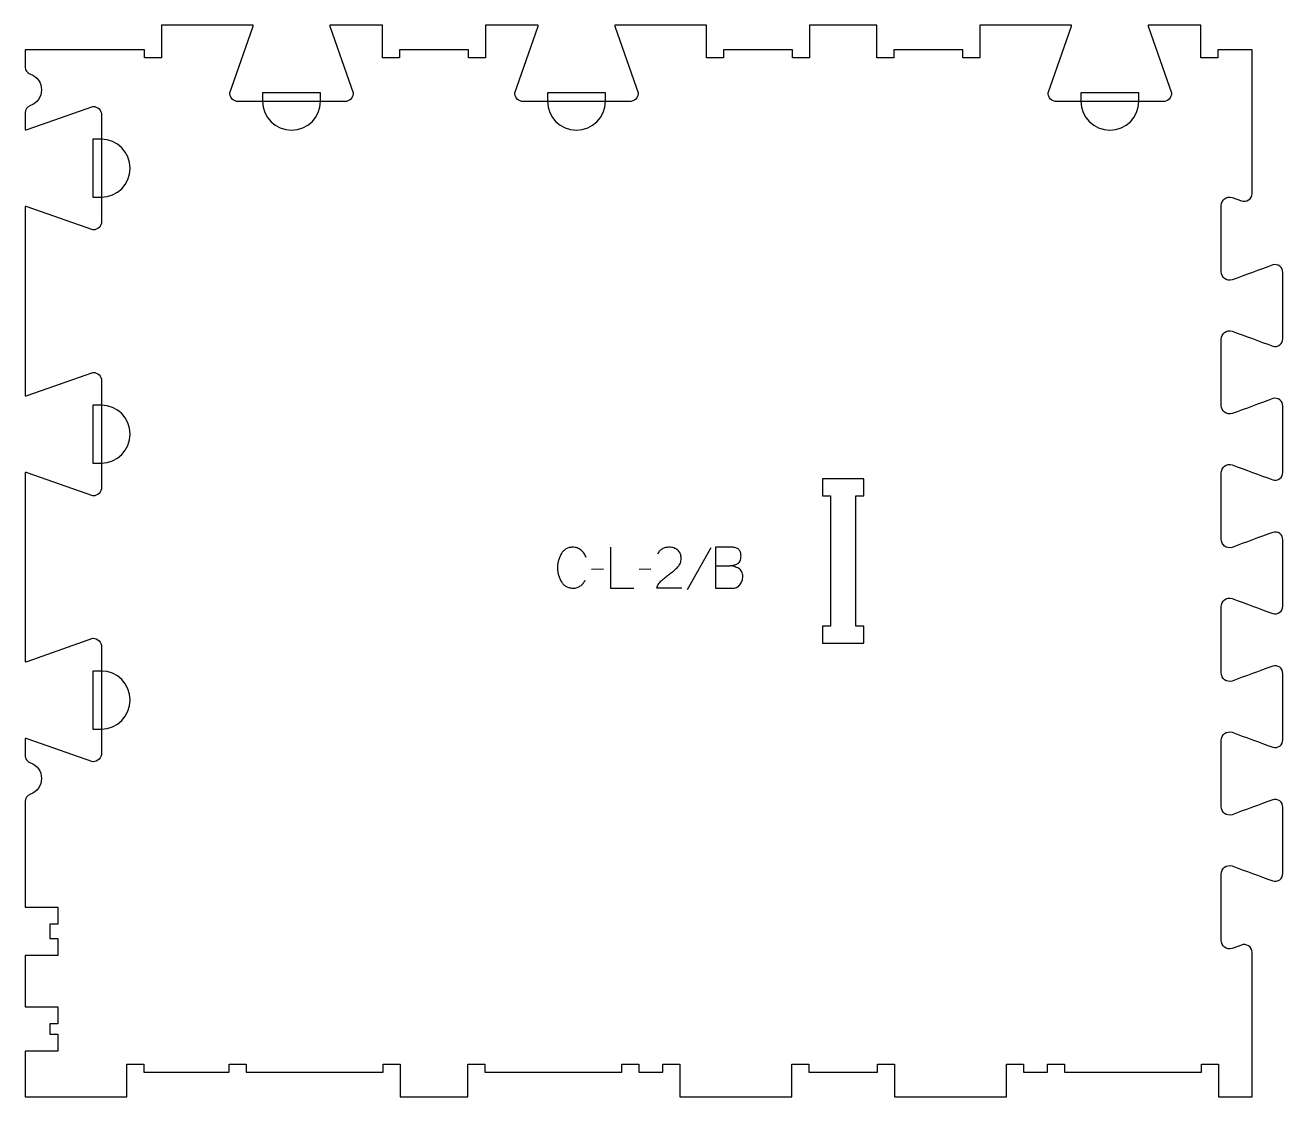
# Model space of a CAD drawing. Extents: x 0 to 922, y 0 to 786.
import ezdxf

# ---------------------------------------------------------------- set-up
doc = ezdxf.new("R2010")
doc.units = 0
for name, color, linetype in [('1_ANYTOOL_1MMDEEP_LABELS_S', 2, 'CONTINUOUS'), ('3_ANYTOOL_CUTTHROUGH_INSID', 4, 'CONTINUOUS'), ('4_ANYTOOL_CUTTHROUGH_OUTSI', 5, 'CONTINUOUS'), ('5_ANYTOOL_HALF_MILL_9MM_IN', 3, 'CONTINUOUS')]:
    doc.layers.add(name, color=color, linetype=linetype)

msp = doc.modelspace()

# ---------------------------------------------------------------- linework, layer by layer
at = {"layer": '1_ANYTOOL_1MMDEEP_LABELS_S'}
for p, q in [((502.649961, 402.3471), (485.464247, 371.575671)), ((423.964247, 386.704243), (415.178533, 386.618528)), ((458.849961, 386.704243), (450.064247, 386.618528))]:
    msp.add_line(p, q, dxfattribs=at)
for points in [[(411.32139, 395.318528, 0.059291), (409.785229, 398.247945, 0.066881), (407.57139, 400.6971, 0.04529), (406.254404, 401.620977, 0.046757), (404.791033, 402.288171, 0.04633), (403.15112, 402.692503, 0.037303), (401.464247, 402.818528, 0.054828), (398.958606, 402.542943, 0.073548), (396.616033, 401.645314, 0.073729), (394.646711, 400.117081, 0.056205), (393.128533, 398.125671, 0.033355), (391.907363, 395.735796, 0.034965), (391.023175, 393.202457, 0.034911), (390.493148, 390.53445, 0.031589), (390.32139, 387.818528, 0.032085), (390.495893, 385.1019, 0.035383), (391.03389, 382.4346, 0.035431), (391.932378, 379.899443, 0.033598), (393.17139, 377.511386, 0.058628), (394.733591, 375.510501, 0.073381), (396.755318, 373.991743, 0.072539), (399.201291, 373.090689, 0.05208), (401.807104, 372.818528, 0.033243), (403.248479, 372.914465, 0.042283), (404.657104, 373.225671, 0.042766), (405.899801, 373.732761, 0.044269), (407.035675, 374.4471, 0.055485), (409.04747, 376.362001, 0.045948), (410.635675, 378.6471)], [(481.435675, 372.861386), (463.135675, 372.904243, -0.034491), (463.798454, 374.651575, -0.037732), (464.705318, 376.2846, -0.037744), (465.844613, 377.759236, -0.03482), (467.185675, 379.054243, -0.00859), (470.1449, 381.452826, -0.008791), (473.185675, 383.7471, 0.020588), (476.004964, 385.980542, 0.025206), (478.607104, 388.461386, 0.046908), (479.627699, 389.762628, 0.051091), (480.374961, 391.236386, 0.050722), (480.823694, 392.88456, 0.041139), (480.964247, 394.589957, 0.039396), (480.821602, 396.397543, 0.058519), (480.332104, 398.136386, 0.060358), (479.541546, 399.543502, 0.061397), (478.435675, 400.718528, 0.048006), (477.079718, 401.640488, 0.045901), (475.574961, 402.293528, 0.045216), (473.8349, 402.696088, 0.034258), (472.049961, 402.818528, 0.055622), (469.415391, 402.524541, 0.079896), (466.97139, 401.543528, 0.080617), (465.002002, 399.877828, 0.060287), (463.564247, 397.718528)], [(506.078533, 389.1471), (516.62139, 389.275671, 0.046847), (519.570092, 389.75212, 0.060102), (522.342818, 390.839957, 0.086388), (523.44952, 391.710083, 0.076384), (524.223175, 392.891743, 0.070405), (524.720644, 394.579492, 0.036531), (524.849961, 396.3471, 0.031885), (524.75834, 397.782358, 0.051083), (524.432104, 399.17835, 0.053001), (523.923817, 400.264908, 0.064647), (523.178533, 401.200671, 0.064346), (522.205241, 401.926236, 0.050037), (521.089247, 402.414064, 0.048317), (519.644691, 402.730347, 0.029756), (518.164247, 402.818528), (506.078533, 402.818528)], [(506.078533, 402.818528), (506.078533, 372.818528), (515.764247, 372.818528), (518.292818, 372.732814, 0.048381), (519.971712, 372.83673, 0.066146), (521.576747, 373.316743, 0.067079), (522.94051, 374.165413, 0.057042), (524.057104, 375.325671, 0.037099), (524.951776, 376.696912, 0.042913), (525.616033, 378.191743, 0.043052), (526.007193, 379.74739, 0.040094), (526.135675, 381.3471, 0.045096), (525.973304, 383.143716, 0.070597), (525.407104, 384.845314, 0.073303), (524.481126, 386.174353, 0.067093), (523.22139, 387.1971, 0.063103), (520.04688, 388.622046, 0.053716), (516.62139, 389.275671)]]:
    msp.add_lwpolyline(points, format="xyb", dxfattribs=at)
msp.add_lwpolyline([(429.107104, 402.818528), (429.107104, 372.818528), (446.207104, 372.818528)], dxfattribs=at)
at = {"layer": '3_ANYTOOL_CUTTHROUGH_INSID'}
msp.add_lwpolyline([(615, 453), (584.5, 453), (584.5, 440.5), (590.5, 440.5), (590.5, 345), (584.5, 345), (584.5, 332.5), (615, 332.5), (615, 345), (609, 345), (609, 440.5), (615, 440.5)], close=True, dxfattribs=at)
at = {"layer": '4_ANYTOOL_CUTTHROUGH_OUTSI'}
msp.add_lwpolyline([(823.402521, 785.5, 0.06141), (823.637431, 784.10513), (840.532965, 735.832588, -0.084368), (840.547, 735.75, -0.414214), (834.297, 729.5), (756.297, 729.5, -0.414214), (750.047, 735.75, -0.084368), (750.061035, 735.832588), (766.960148, 784.116195, 0.061178), (767.191563, 785.5), (700, 785.5), (700, 761.75, -0.414214), (699.75, 761.5), (687.75, 761.5, -0.414214), (687.5, 761.75), (687.5, 767.5), (637, 767.5), (637, 761.75, -0.414214), (636.75, 761.5), (624.75, 761.5, -0.414214), (624.5, 761.75), (624.5, 785.5), (575, 785.5), (575, 761.75, -0.414214), (574.75, 761.5), (562.75, 761.5, -0.414214), (562.5, 761.75), (562.5, 767.5), (512, 767.5), (512, 761.75, -0.414214), (511.75, 761.5), (499.75, 761.5, -0.414214), (499.5, 761.75), (499.5, 785.5), (432.308437, 785.5, 0.061784), (432.543431, 784.10513), (449.438965, 735.832588, -0.084368), (449.453, 735.75, -0.414214), (443.203, 729.5), (365.203, 729.5, -0.414214), (358.953, 735.75, -0.084368), (358.967035, 735.832588), (375.866148, 784.116195, 0.0608), (376.097479, 785.5), (337.5, 785.5), (337.5, 761.75, -0.414214), (337.25, 761.5), (325.25, 761.5, -0.414214), (325, 761.75), (325, 767.5), (274.5, 767.5), (274.5, 761.75, -0.414214), (274.25, 761.5), (262.25, 761.5, -0.414214), (262, 761.75), (262, 785.5), (223.402437, 785.5, 0.061784), (223.637431, 784.10513), (240.532965, 735.832588, -0.084368), (240.547, 735.75, -0.414214), (234.297, 729.5), (156.297, 729.5, -0.414214), (150.047, 735.75, -0.084368), (150.061035, 735.832588), (166.960148, 784.116195, 0.0608), (167.191479, 785.5), (100, 785.5), (100, 761.75, -0.414214), (99.75, 761.5), (87.75, 761.5, -0.414214), (87.5, 761.75), (87.5, 767.5), (0, 767.5), (0, 755.095563, 0.155096), (1.055145, 751.775799, 0.155096), (3.833333, 749.674411, -0.707107), (3.833333, 726.575589, 0.317837), (0, 721.154437), (0, 708.755521, 0.06141), (1.39487, 708.990431), (49.667412, 725.885965, -0.084368), (49.75, 725.9, -0.414214), (56, 719.65), (56, 641.65, -0.414214), (49.75, 635.4, -0.084368), (49.667412, 635.414035), (1.383805, 652.313148, 0.061178), (0, 652.544563), (0, 513.855521, 0.06141), (1.39487, 514.090431), (49.667412, 530.985965, -0.084368), (49.75, 531, -0.414214), (56, 524.75), (56, 446.75, -0.414214), (49.75, 440.5, -0.084368), (49.667412, 440.514035), (1.383805, 457.413148, 0.061178), (0, 457.644563), (0, 318.955521, 0.06141), (1.39487, 319.190431), (49.667412, 336.085965, -0.084368), (49.75, 336.1, -0.414214), (56, 329.85), (56, 251.85, -0.414214), (49.75, 245.6, -0.084368), (49.667412, 245.614035), (1.383805, 262.513148, 0.061178), (0, 262.744563), (0, 250.345563, 0.155096), (1.055145, 247.025799, 0.155096), (3.833333, 244.924411, -0.707107), (3.833333, 221.825589, 0.317837), (0, 216.404437), (0, 139), (23.75, 139, -0.414214), (24, 138.75), (24, 126.75, -0.414214), (23.75, 126.5), (18, 126.5), (18, 116), (23.75, 116, -0.414214), (24, 115.75), (24, 103.75, -0.414214), (23.75, 103.5), (0, 103.5), (0, 66.088), (23.75, 66.088, -0.414214), (24, 65.838), (24, 53.838, -0.414214), (23.75, 53.588), (18, 53.588), (18, 46), (23.75, 46, -0.414214), (24, 45.75), (24, 33.75, -0.414214), (23.75, 33.5), (0, 33.5), (0, 0), (74.5, 0), (74.5, 23.75, -0.414214), (74.75, 24), (86.75, 24, -0.414214), (87, 23.75), (87, 18), (149.5, 18), (149.5, 23.75, -0.414214), (149.75, 24), (161.75, 24, -0.414214), (162, 23.75), (162, 18), (262.5, 18), (262.5, 23.75, -0.414214), (262.75, 24), (274.75, 24, -0.414214), (275, 23.75), (275, 0), (324.5, 0), (324.5, 23.75, -0.414214), (324.75, 24), (336.75, 24, -0.414214), (337, 23.75), (337, 18), (437.5, 18), (437.5, 23.75, -0.414214), (437.75, 24), (449.75, 24, -0.414214), (450, 23.75), (450, 18), (467.5, 18), (467.5, 23.75, -0.414214), (467.75, 24), (479.75, 24, -0.414214), (480, 23.75), (480, 0), (562, 0), (562, 23.75, -0.414214), (562.25, 24), (574.25, 24, -0.414214), (574.5, 23.75), (574.5, 18), (625, 18), (625, 23.75, -0.414214), (625.25, 24), (637.25, 24, -0.414214), (637.5, 23.75), (637.5, 0), (719.5, 0), (719.5, 23.75, -0.414214), (719.75, 24), (731.75, 24, -0.414214), (732, 23.75), (732, 18), (749.5, 18), (749.5, 23.75, -0.414214), (749.75, 24), (761.75, 24, -0.414214), (762, 23.75), (762, 18), (862.5, 18), (862.5, 23.75, -0.414214), (862.75, 24), (874.75, 24, -0.414214), (875, 23.75), (875, 0), (899.5, 0), (899.5, 105.88344, 0.522099), (891.757367, 111.277132), (884.950275, 108.762336, -0.015608), (884.935476, 108.757388, -0.237079), (879.408736, 109.729472, -0.237079), (876.889552, 114.743801), (876.889096, 163.249886, -0.237079), (879.40828, 168.264218, -0.237079), (884.93502, 169.236301, -0.015604), (884.949815, 169.231354, 0.000004), (914.7258, 158.231824, 0.236338), (919.795534, 159.130844, 0.237079), (922.113183, 163.744027), (922.112727, 212.250112, 0.237079), (919.795078, 216.863297, 0.237101), (914.710704, 217.757385, -0.000004), (884.949819, 206.762336, -0.015608), (884.93502, 206.757388, -0.237079), (879.40828, 207.729472, -0.237079), (876.889096, 212.743801), (876.88864, 261.249886, -0.237079), (879.407824, 266.264218, -0.237079), (884.934564, 267.236301, -0.015604), (884.94936, 267.231354, 0.000004), (914.725345, 256.231824, 0.236338), (919.795078, 257.130844, 0.237079), (922.112727, 261.744027), (922.112272, 310.250112, 0.237079), (919.794622, 314.863297, 0.237101), (914.710248, 315.757385, -0.000004), (884.949364, 304.762336, -0.015608), (884.934564, 304.757388, -0.237079), (879.407824, 305.729472, -0.237079), (876.88864, 310.743801), (876.888184, 359.249886, -0.237079), (879.407368, 364.264218, -0.237079), (884.934109, 365.236301, -0.015604), (884.948904, 365.231354, 0.000004), (914.724889, 354.231824, 0.236338), (919.794622, 355.130844, 0.237079), (922.112272, 359.744027), (922.111816, 408.250112, 0.237079), (919.794166, 412.863297, 0.237101), (914.709792, 413.757385, -0.000004), (884.948908, 402.762336, -0.015608), (884.934109, 402.757388, -0.237079), (879.407368, 403.729472, -0.237079), (876.888184, 408.743801), (876.887728, 457.249886, -0.237079), (879.406913, 462.264218, -0.237079), (884.933653, 463.236301, -0.015604), (884.948448, 463.231354, 0.000004), (914.724433, 452.231824, 0.236338), (919.794166, 453.130844, 0.237079), (922.111816, 457.744027), (922.11136, 506.250873, 0.237079), (919.793711, 510.864058, 0.237101), (914.709336, 511.758146, -0.000004), (884.948452, 500.763097, -0.015608), (884.933653, 500.758149, -0.237079), (879.406913, 501.730232, -0.237079), (876.887728, 506.744562), (876.887273, 555.250647, -0.237079), (879.406457, 560.264979, -0.237079), (884.933197, 561.237062, -0.015604), (884.947992, 561.232115, 0.000004), (914.723977, 550.232585, 0.236338), (919.793711, 551.131605, 0.237079), (922.11136, 555.744788), (922.110904, 604.250873, 0.237079), (919.793255, 608.864058, 0.237101), (914.70888, 609.758146, -0.000004), (884.947996, 598.763097, -0.015608), (884.933197, 598.758149, -0.237079), (879.406457, 599.730232, -0.237079), (876.887273, 604.744562), (876.886817, 653.250647, -0.237079), (879.406001, 658.264979, -0.237079), (884.932741, 659.237062, -0.015598), (884.947531, 659.232117), (891.757592, 656.716547, 0.522086), (899.5, 662.110322), (899.5, 767.5), (874.5, 767.5), (874.5, 761.75, -0.414214), (874.25, 761.5), (862.25, 761.5, -0.414214), (862, 761.75), (862, 785.5)], format="xyb", close=True, dxfattribs=at)
at = {"layer": '5_ANYTOOL_HALF_MILL_9MM_IN'}
for points in [[(174.047, 729.75, 1), (216.547, 729.75), (216.547, 736), (174.047, 736)], [(382.953, 729.75, 1), (425.453, 729.75), (425.453, 736), (382.953, 736)], [(774.047002, 729.74, 0.999765), (816.547, 729.75), (816.547, 736), (774.047, 736)], [(55.75, 659.4, 1), (55.75, 701.9), (49.5, 701.9), (49.5, 659.4)], [(55.75, 464.5, 1), (55.75, 507), (49.5, 507), (49.5, 464.5)], [(55.75, 269.6, 1), (55.75, 312.1), (49.5, 312.1), (49.5, 269.6)]]:
    msp.add_lwpolyline(points, format="xyb", close=True, dxfattribs=at)

doc.saveas('drawing.dxf')
